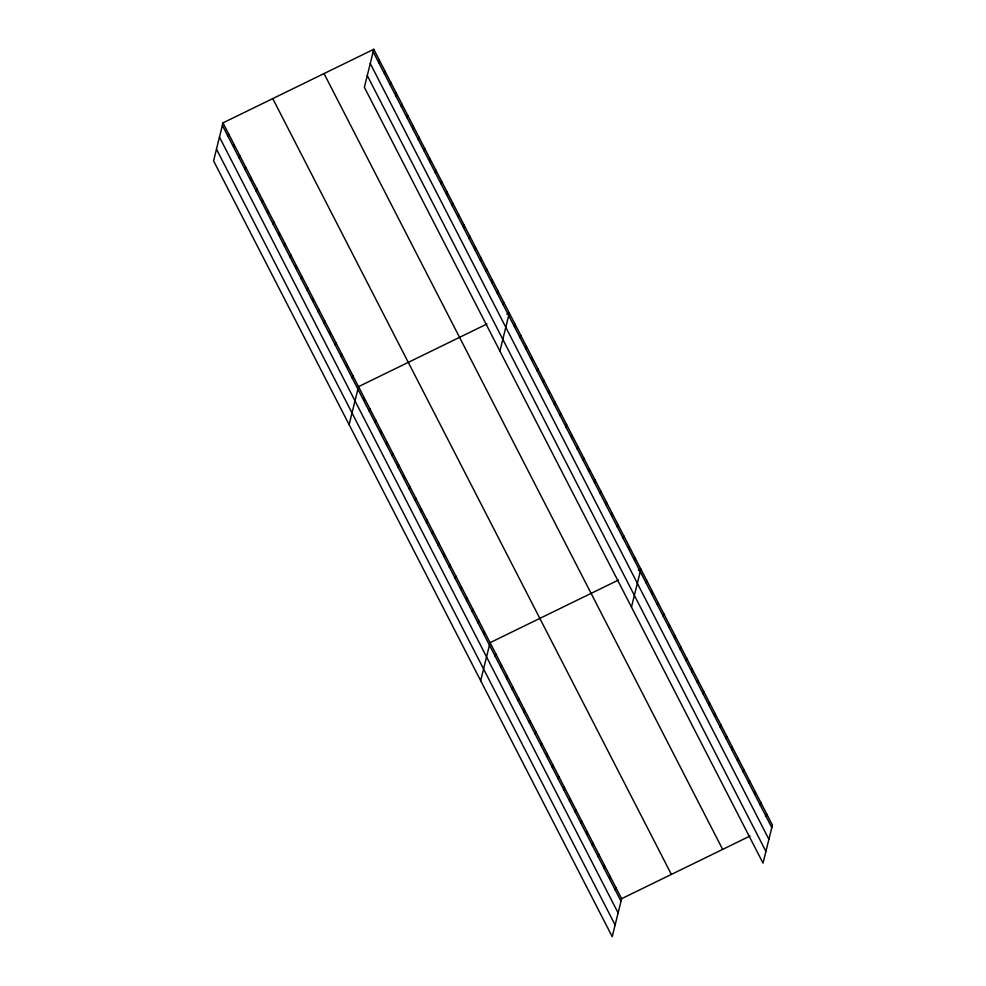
<?xml version="1.0" encoding="UTF-8"?>
<svg xmlns="http://www.w3.org/2000/svg" width="986" height="986" viewBox="0 0 986 986"><rect width="100%" height="100%" fill="white"/><g stroke="black" fill="none" stroke-linecap="round" stroke-linejoin="round"><path stroke-width="1.48" d="M222.984 122.868L213.58 160.878L612.22 936.7L621.624 898.69L222.984 122.868L373.78 49.3L772.42 825.122L763.016 863.132L364.376 87.31L373.78 49.3M228.012 136.364L228.629 133.862M233.67 147.345L234.286 144.856M239.315 158.339L239.931 155.85M244.959 169.333L245.576 166.831M250.604 180.327L251.22 177.825M256.249 191.309L256.865 188.819M261.906 202.303L262.522 199.813M267.551 213.296L268.167 210.794M273.196 224.29L273.812 221.788M278.841 235.272L279.457 232.782M284.486 246.266L285.102 243.776M290.13 257.26L290.759 254.758M295.788 268.254L296.404 265.752M301.433 279.235L302.049 276.746M307.077 290.229L307.694 287.739M312.722 301.223L313.338 298.721M378.821 62.784L379.437 60.294M318.367 312.217L318.996 309.715M384.466 73.777L385.082 71.275M324.024 323.198L324.64 320.709M390.111 84.771L390.727 82.269M329.669 334.192L330.285 331.703M395.756 95.753L396.372 93.263M335.314 345.186L335.93 342.684M401.401 106.747L402.017 104.257M340.959 356.18L341.575 353.678M407.058 117.741L407.674 115.239M346.604 367.162L347.232 364.672M412.703 128.735L413.319 126.233M352.261 378.156L352.877 375.666M418.347 139.716L418.964 137.227M349.118 424.658L358.522 386.648L486.924 324M423.992 150.71L424.609 148.22M363.624 400.279L364.241 397.789M429.637 161.704L430.253 159.202M369.343 411.409L369.96 408.919M435.294 172.698L435.911 170.196M375.062 422.538L375.678 420.048M440.939 183.679L441.555 181.19M380.781 433.667L381.397 431.178M446.584 194.673L447.2 192.184M386.5 444.809L387.116 442.307M452.229 205.667L452.845 203.165M392.218 455.939L392.835 453.437M457.874 216.661L458.49 214.159M397.937 467.068L398.554 464.566M463.531 227.643L464.147 225.153M403.656 478.198L404.272 475.708M469.176 238.637L469.792 236.147M409.375 489.327L410.003 486.837M474.821 249.631L475.437 247.129M415.094 500.457L415.722 497.967M480.465 260.624L481.082 258.122M420.825 511.586L421.441 509.096M486.11 271.606L486.727 269.116M426.544 522.728L427.16 520.226M491.767 282.6L492.384 280.11M432.262 533.857L432.879 531.355M497.412 293.594L498.029 291.092M437.981 544.987L438.597 542.485M503.057 304.588L503.673 302.086M443.7 556.116L444.316 553.627M499.914 351.09L509.318 313.08L506.829 314.287M449.419 567.246L450.035 564.756M514.421 326.711L515.037 324.209M455.138 578.375L455.754 575.886M520.14 337.841L520.756 335.339M460.856 589.517L461.473 587.015M525.858 348.97L526.475 346.468M466.575 600.647L467.191 598.145M531.577 360.1L532.193 357.61M472.294 611.776L472.91 609.274M537.296 371.229L537.925 368.739M478.013 622.905L478.629 620.416M543.015 382.358L543.643 379.869M483.732 634.035L484.348 631.545M548.746 393.488L549.362 390.998M480.663 680.673L490.067 642.675L618.481 580.027M554.465 404.63L555.081 402.128M495.169 656.294L495.785 653.804M560.184 415.759L560.8 413.257M500.888 667.436L501.504 664.934M565.902 426.889L566.519 424.399M506.607 678.565L507.223 676.063M571.621 438.018L572.237 435.529M512.326 689.695L512.954 687.193M577.34 449.148L577.956 446.658M518.057 700.824L518.673 698.334M583.059 460.277L583.675 457.787M523.776 711.954L524.392 709.464M588.778 471.419L589.394 468.917M529.494 723.083L530.111 720.593M594.496 482.548L595.113 480.046M535.213 734.213L535.829 731.723M600.215 493.678L600.831 491.176M540.932 745.354L541.548 742.852M605.934 504.807L606.55 502.318M546.651 756.484L547.267 753.982M611.653 515.937L612.269 513.447M552.37 767.613L552.986 765.124M617.372 527.066L617.988 524.577M558.088 778.743L558.705 776.253M623.09 538.196L623.707 535.706M563.807 789.872L564.423 787.383M628.809 549.338L629.425 546.836M569.526 801.002L570.142 798.512M634.528 560.467L635.157 557.965M575.245 812.144L575.861 809.642M631.459 607.105L640.875 569.107L638.386 570.315M580.964 823.273L581.58 820.771M645.978 582.726L646.594 580.236M586.682 834.402L587.299 831.901M651.697 593.855L652.313 591.366M592.401 845.532L593.017 843.042M657.415 604.985L658.032 602.495M598.12 856.661L598.736 854.172M663.134 616.127L663.751 613.625M603.839 867.791L604.455 865.301M668.853 627.256L669.469 624.754M609.558 878.92L610.186 876.431M674.572 638.386L675.188 635.884M615.289 890.062L615.905 887.56M680.291 649.515L680.907 647.026M686.01 660.645L686.626 658.155M691.728 671.774L692.345 669.284M697.447 682.904L698.063 680.414M703.166 694.045L703.782 691.543M708.885 705.175L709.501 702.673M714.603 716.304L715.22 713.802M720.322 727.434L720.939 724.944M726.041 738.563L726.657 736.074M731.76 749.693L732.388 747.203M737.479 760.835L738.107 758.333M743.21 771.964L743.826 769.462M748.929 783.094L749.545 780.592M754.647 794.223L755.264 791.733M760.366 805.352L760.982 802.863M766.085 816.482L766.701 813.992M621.624 898.69L750.026 836.042M373.164 51.79L771.804 827.611M370.268 63.511L768.907 839.332M367.285 75.589L765.912 851.411M324.024 73.58L722.652 849.402M272.752 98.588L671.38 874.409M222.368 125.37L621.007 901.192M219.471 137.091L618.099 912.913M216.476 149.157L615.116 924.979"/></g></svg>
